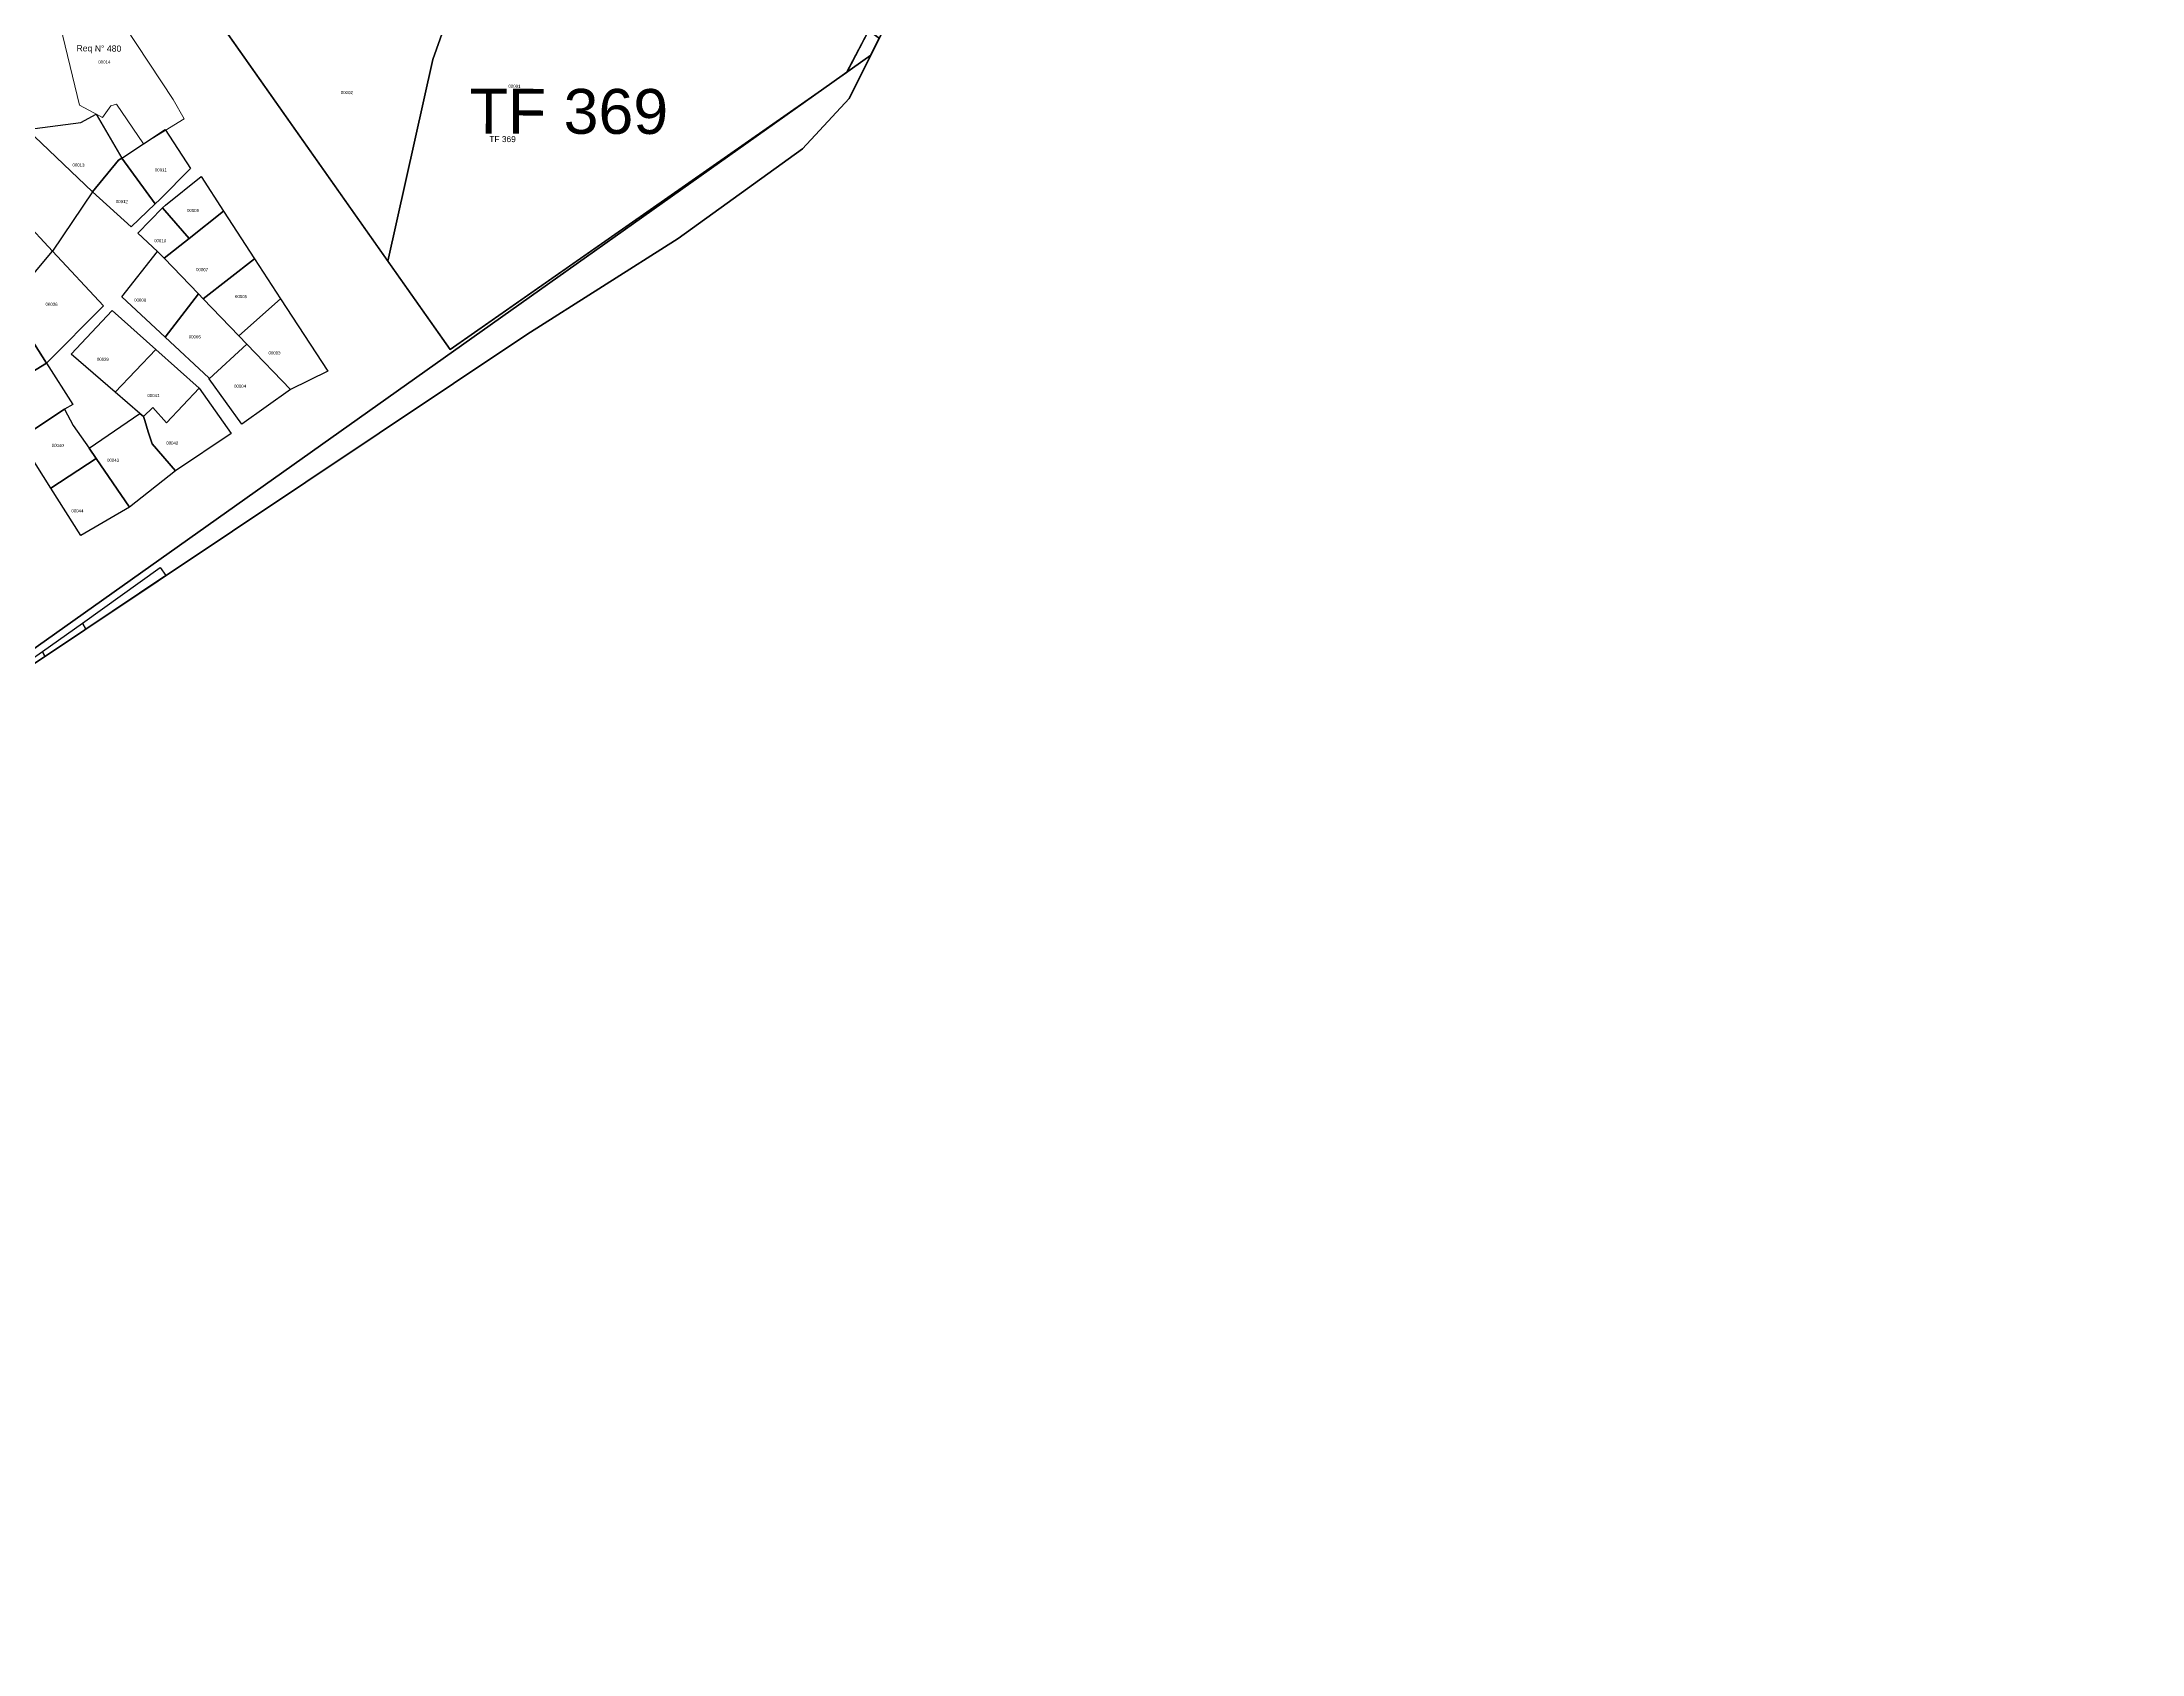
# Model space of a CAD drawing. Header units: metres. Extents: x 251686 to 255059, y 1627526 to 1631912.
# Drawn here: x 254382 to 255059, y 1627526 to 1628046 of the extents above; entities that cross this region are included whole.
import ezdxf
from ezdxf.enums import TextEntityAlignment as Align

# ---------------------------------------------------------------- set-up
doc = ezdxf.new("R2010")
doc.units = ezdxf.units.M
doc.header["$MEASUREMENT"] = 0
for name, color, linetype, lineweight in [('limites_communes_2025', 7, 'Continuous', 0), ('Numero_TF', 7, 'Continuous', 0), ('Réquisition', 240, 'Continuous', 0)]:
    doc.layers.add(name, color=color, linetype=linetype, lineweight=lineweight)
for name, color, linetype in [('limites_parcelles', 7, 'Continuous'), ('limites_sections', 7, 'Continuous'), ('limites_tf', 7, 'Continuous'), ('numero_parcelle', 7, 'Continuous')]:
    doc.layers.add(name, color=color, linetype=linetype)
doc.styles.add('Style-Arial', font='arial.ttf')

msp = doc.modelspace()

# ---------------------------------------------------------------- linework, layer by layer
at = {"layer": 'limites_communes_2025', "color": 3, "lineweight": 80, "flags": 128}
for points in [[(254260.5899, 1628602.7607), (254528.9207, 1628489.0054), (254597.1248, 1628455.9362), (254650.3061, 1628426.1705), (254820.169, 1628325.7609), (254884.8597, 1628290.4389), (255059.3394, 1628190.3528), (254773.9383, 1628185.3648), (254743.3789, 1628180.2054), (254729.8851, 1628173.8554), (254714.8038, 1628163.1398), (254702.8976, 1628149.646), (254642.1756, 1628028.202), (254627.0943, 1628011.9301), (254587.0098, 1627982.9582), (254538.1941, 1627952.0019), (254300.4655, 1627793.2515)], [(254642.1756, 1628028.202), (254702.8976, 1628149.646)], [(254627.0943, 1628011.9301), (254642.1756, 1628028.202)], [(254587.0098, 1627982.9582), (254627.0943, 1628011.9301)], [(254538.1941, 1627952.0019), (254587.0098, 1627982.9582)], [(254300.4655, 1627793.2515), (254538.1941, 1627952.0019)]]:
    msp.add_lwpolyline(points, dxfattribs=at)
at = {"layer": 'limites_parcelles', "ltscale": 38, "flags": 128}
for points in [[(254398.049828, 1627998.082665), (254385.178614, 1627978.946306), (254366.306202, 1627999.123627), (254376.860802, 1628018.186889), (254376.938035, 1628018.196404), (254398.049828, 1627998.082665)], [(254398.049828, 1627998.082665), (254376.938035, 1628018.196404), (254394.23246, 1628020.366891), (254399.22892, 1628023.142208), (254407.489529, 1628008.95335), (254406.455548, 1628008.269896), (254398.049828, 1627998.082665)], [(254407.489529, 1628008.95335), (254421.462795, 1628018.204085), (254429.644581, 1628005.593654), (254419.752765, 1627995.582803), (254418.254115, 1627994.128014), (254407.489529, 1628008.95335)], [(254410.528962, 1627986.709701), (254398.049828, 1627998.082665), (254406.455548, 1628008.269896), (254407.489529, 1628008.95335), (254418.254115, 1627994.128014), (254410.528962, 1627986.709701)], [(254420.655176, 1627992.840026), (254421.564111, 1627993.765003), (254433.095305, 1628002.952517), (254440.362727, 1627991.791514), (254429.266627, 1627983.027915), (254420.655176, 1627992.840026)], [(254419.066578, 1627978.799169), (254412.658548, 1627984.736903), (254420.655176, 1627992.840026), (254429.266627, 1627983.027915), (254421.166849, 1627976.62373), (254419.066578, 1627978.799169)], [(254450.334975, 1627976.475335), (254433.787689, 1627963.522803), (254432.207699, 1627965.176108), (254421.166849, 1627976.62373), (254429.266627, 1627983.027915), (254440.362727, 1627991.791514), (254450.334975, 1627976.475335)], [(254371.027566, 1627961.993579), (254383.241688, 1627942.716086), (254365.859108, 1627932.25526), (254348.139843, 1627960.422398), (254358.380323, 1627981.957135), (254371.027566, 1627961.993579)], [(254421.166849, 1627976.62373), (254432.207699, 1627965.176108), (254421.488323, 1627951.15149), (254407.525737, 1627964.187239), (254419.066578, 1627978.799169), (254421.166849, 1627976.62373)], [(254433.787689, 1627963.522803), (254445.300576, 1627951.562785), (254447.863283, 1627948.903923), (254435.730147, 1627937.738816), (254435.605101, 1627937.980339), (254421.488323, 1627951.15149), (254432.207699, 1627965.176108), (254433.787689, 1627963.522803)], [(254461.919626, 1627934.314033), (254447.863283, 1627948.903923), (254445.300576, 1627951.562785), (254458.738207, 1627963.555645), (254473.9372, 1627940.199693), (254461.919626, 1627934.314033)], [(254432.481656, 1627934.694556), (254421.931445, 1627923.526634), (254417.500304, 1627928.466695), (254414.531892, 1627925.518457), (254413.307944, 1627926.563052), (254405.366862, 1627933.410802), (254418.440927, 1627947.209235), (254432.481656, 1627934.694556)], [(254389.04524, 1627927.947833), (254374.627279, 1627918.302156), (254365.859108, 1627932.25526), (254383.241688, 1627942.716086), (254391.673207, 1627929.419917), (254389.04524, 1627927.947833)], [(254424.867105, 1627908.058885), (254417.31545, 1627916.788085), (254415.999857, 1627920.574015), (254414.906105, 1627924.272682), (254414.531892, 1627925.518457), (254417.500304, 1627928.466695), (254421.931445, 1627923.526634), (254432.481656, 1627934.694556), (254442.812195, 1627920.034076), (254424.867105, 1627908.058885)], [(254396.927746, 1627915.299326), (254399.180508, 1627912.032938), (254384.579296, 1627902.464803), (254374.627279, 1627918.302156), (254389.04524, 1627927.947833), (254391.825291, 1627922.672888), (254396.927746, 1627915.299326)], [(254414.531892, 1627925.518457), (254414.906105, 1627924.272682), (254415.999857, 1627920.574015), (254417.31545, 1627916.788085), (254424.867105, 1627908.058885), (254410.040069, 1627896.338752), (254399.180508, 1627912.032938), (254396.927746, 1627915.299326), (254413.307944, 1627926.563052), (254414.531892, 1627925.518457)], [(254381.947081, 1627849.759829), (254382.657479, 1627848.137658), (254359.874435, 1627832.923597), (254358.774327, 1627834.454337), (254377.917088, 1627846.890696), (254381.947081, 1627849.759829)]]:
    msp.add_lwpolyline(points, close=True, dxfattribs=at)
at = {"layer": 'limites_parcelles', "ltscale": 38}
for points in [[(254371.027566, 1627961.993579), (254385.178614, 1627978.946306), (254401.603938, 1627961.311818), (254383.241688, 1627942.716086)], [(254458.738207, 1627963.555645), (254445.300576, 1627951.562785), (254433.787689, 1627963.522803), (254450.334975, 1627976.475335)], [(254405.366862, 1627933.410802), (254391.209777, 1627945.626475), (254404.39058, 1627959.743236), (254418.440927, 1627947.209235)], [(254446.204219, 1627923.059266), (254435.730147, 1627937.738816), (254447.863283, 1627948.903923), (254461.919626, 1627934.314033)], [(254410.040069, 1627896.338752), (254394.233011, 1627887.139538), (254384.579296, 1627902.464803), (254399.180508, 1627912.032938)], [(254421.737869, 1627874.23476), (254395.872656, 1627856.962489), (254394.790893, 1627858.916053), (254419.917999, 1627876.833765)], [(254395.872656, 1627856.962489), (254382.657479, 1627848.137658), (254381.947081, 1627849.759829), (254394.790893, 1627858.916053)]]:
    msp.add_3dface(points, dxfattribs=at)
at = {"layer": 'limites_sections', "color": 112, "lineweight": 40, "extrusion": (3.13226e-08, -1.22909e-08, 1), "elevation": -0.01207, "flags": 128}
msp.add_lwpolyline([(254381.885013, 1628242.498279), (254651.876115, 1628047.603031), (254649.151342, 1628042.153484), (254282.056716, 1627781.848766), (254258.712942, 1627753.642236), (254158.402887, 1627667.719989), (254016.92288, 1627730.128102), (253789.717074, 1627795.718879), (253560.793059, 1627891.442229), (253461.178186, 1627935.950985), (253423.027767, 1627967.742968), (253305.375391, 1628033.502846), (253374.268487, 1628101.940239), (253388.282867, 1628177.212071), (253454.032863, 1628268.742801), (253456.858534, 1628379.83858), (253454.879488, 1628458.45481), (253488.589644, 1628500.414429), (253582.988286, 1628458.102486), (253644.43714, 1628425.981101), (253736.007323, 1628381.875383), (253766.757442, 1628373.202598), (253836.323408, 1628343.15576), (253837.103178, 1628319.100647), (253879.127588, 1628301.609786), (253897.943396, 1628292.248733), (253942.258351, 1628268.687297), (254032.48387, 1628219.152912), (254111.3613, 1628174.170812), (254127.468152, 1628196.627242), (254166.418264, 1628175.618587), (254262.032613, 1628116.192678), (254381.885013, 1628242.498279)], close=True, dxfattribs=at)
at = {"layer": 'limites_sections', "color": 112, "linetype": 'Continuous', "lineweight": 40, "elevation": 0.000023, "flags": 128}
msp.add_lwpolyline([(254649.151342, 1628042.153484), (254642.1756, 1628028.202), (254627.0943, 1628011.9301), (254587.0098, 1627982.9582), (254538.1941, 1627952.0019), (254300.4655, 1627793.2515), (254283.3998, 1627779.7578), (254275.8592, 1627770.6296), (254219.5028, 1627640.4544), (254230.6154, 1627636.4856), (254247.2841, 1627626.5637), (254260.7779, 1627607.9106), (254271.8904, 1627587.6699), (254267.9217, 1627565.8417), (254273.492865, 1627556.634111), (254241.245871, 1627526.254129), (254166.25, 1627601.25), (254166.248906, 1627601.250515), (254166.245523, 1627601.253898), (254158.402887, 1627667.719989), (254258.712942, 1627753.642236), (254282.056716, 1627781.848766), (254649.151342, 1628042.153484)], close=True, dxfattribs=at)
at = {"layer": 'limites_tf', "color": 7, "linetype": 'Continuous', "lineweight": 30}
msp.add_line((254525.056966, 1628089.35448), (254507.821479, 1628040.789234), dxfattribs=at)
at = {"layer": 'limites_tf', "color": 1, "linetype": 'Continuous', "lineweight": 30}
msp.add_line((254507.824776, 1628040.785094), (254493.327551, 1627975.717686), dxfattribs=at)
at = {"layer": 'limites_tf', "color": 5, "linetype": 'Continuous', "lineweight": 30, "flags": 128}
for points in [[(254586.986342, 1628092.659016), (254648.28905, 1628049.758406), (254641.391537, 1628036.580569), (254513.410814, 1627947.131307), (254427.763067, 1628068.908675), (254548.496991, 1628094.281444), (254574.468607, 1628076.900234), (254586.986342, 1628092.659016)], [(254427.763067, 1628068.908675), (254493.327551, 1627975.717686), (254507.824776, 1628040.785094), (254525.062783, 1628089.352333), (254523.447661, 1628089.010422), (254523.447147, 1628089.012872), (254427.763067, 1628068.908675)]]:
    msp.add_lwpolyline(points, close=True, dxfattribs=at)
at = {"layer": 'limites_tf', "color": 7, "linetype": 'Continuous', "lineweight": 30, "flags": 128}
msp.add_lwpolyline([(254427.763067, 1628068.908675), (254493.327178, 1627975.724783), (254507.821479, 1628040.789234), (254525.056966, 1628089.35448), (254523.44194, 1628089.012533), (254523.441426, 1628089.014982), (254427.763067, 1628068.908675)], close=True, dxfattribs=at)
msp.add_lwpolyline([(254525.056966, 1628089.35448), (254507.821479, 1628040.789234), (254493.327178, 1627975.724783), (254513.410328, 1627947.14058), (254641.381324, 1628036.58936), (254648.277468, 1628049.765645)], dxfattribs=at)
msp.add_lwpolyline([(254525.056966, 1628089.35448), (254507.821479, 1628040.789234), (254493.327178, 1627975.724783), (254513.410328, 1627947.14058), (254641.381324, 1628036.58936), (254648.277468, 1628049.765645)], dxfattribs=at)
msp.add_lwpolyline([(254525.056966, 1628089.35448), (254507.821479, 1628040.789234), (254493.327178, 1627975.724783), (254513.410328, 1627947.14058), (254641.381324, 1628036.58936), (254648.277468, 1628049.765645)], dxfattribs=at)
at = {"layer": 'Réquisition', "color": 3, "linetype": 'Continuous', "lineweight": 13, "flags": 128}
msp.add_lwpolyline([(254384.223949, 1628059.874813), (254400.632342, 1628063.452254), (254424.080938, 1628027.842134), (254427.600927, 1628021.602313), (254414.476162, 1628013.578718), (254405.774611, 1628026.32783), (254403.983805, 1628025.784613), (254401.271148, 1628022.034915), (254393.897571, 1628026.032859), (254386.941425, 1628054.546143), (254384.223949, 1628059.874813)], dxfattribs=at)

# ---------------------------------------------------------------- texts
at = {"layer": 'numero_parcelle', "color": 5, "lineweight": 0, "style": 'Style-Arial'}
for s, p in [('00014', (254399.934815, 1628040.47166)), ('00001', (254532.253238, 1628032.636052)), ('00002', (254478.164468, 1628030.600795)), ('00013', (254391.584787, 1628007.228285)), ('00011', (254418.173565, 1628005.645267)), ('00012', (254405.584637, 1627995.424068)), ('00009', (254428.546807, 1627992.55339)), ('00010', (254417.933611, 1627982.804456)), ('00007', (254431.4666, 1627973.459216)), ('00008', (254411.491548, 1627963.644293)), ('00005', (254444.021218, 1627964.781616)), ('00036', (254382.901143, 1627962.29021)), ('00006', (254429.103963, 1627951.791089)), ('00039', (254399.466135, 1627944.531751)), ('00003', (254454.833583, 1627946.59057)), ('00041', (254415.766574, 1627932.85667)), ('00004', (254443.717391, 1627935.860877)), ('00040', (254384.886152, 1627916.747033)), ('00042', (254421.846115, 1627917.509133)), ('00043', (254402.737011, 1627911.957966)), ('00044', (254391.233699, 1627895.644763))]:
    msp.add_text(s, height=1, rotation=359.3981, dxfattribs=at).set_placement(p, align=Align.TOP_LEFT)
at = {"layer": 'numero_tf', "color": 7, "linetype": 'Continuous', "lineweight": 0, "style": 'Style-Arial'}
msp.add_text('TF 369', height=14.477235, rotation=359.9, dxfattribs=at).set_placement((254519.723472, 1628016.841826))
at = {"layer": 'numero_tf', "color": 4, "linetype": 'Continuous', "lineweight": 0, "insert": (254526.090445, 1628016.029819), "char_height": 1.9304, "attachment_point": 1, "rotation": 359.898128008, "line_spacing_factor": 0.6, "style": 'Style-Arial'}
msp.add_mtext('TF 369', dxfattribs=at)
at = {"layer": 'Réquisition', "color": 3, "linetype": 'Continuous', "lineweight": 13, "style": 'Style-Arial'}
msp.add_text('Req N° 480', height=2, rotation=359.3981, dxfattribs=at).set_placement((254392.899775, 1628045.404972), align=Align.TOP_LEFT)

doc.saveas('drawing.dxf')
